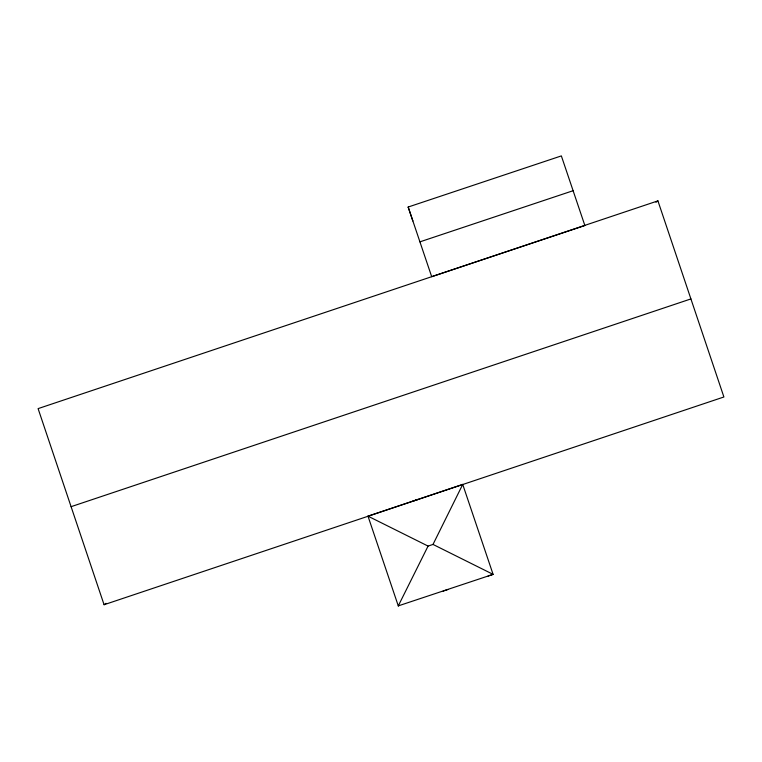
<?xml version="1.0" encoding="UTF-8"?>
<svg xmlns="http://www.w3.org/2000/svg" width="762" height="762" viewBox="0 0 762 762"><rect width="100%" height="100%" fill="white"/><g stroke="black" fill="none" stroke-linecap="round" stroke-linejoin="round"><path stroke-width="1.14" d="M488.156 576.015L493.09 574.367L433.007 544.43L428.073 546.087L398.278 605.885L493.09 574.367L462.725 484.413L367.989 516.15L398.355 606.095M433.007 544.43L462.725 484.413M104.08 604.723L723.9 396.983L657.92 200.873L38.1 408.623L104.08 604.723L106.004 603.323M655.996 202.273L657.92 200.873M71.095 506.673L690.915 298.923M408.165 207.035L561.356 155.905L584.873 225.533L431.683 276.673L408.165 207.035L412.871 220.97M419.919 241.849L573.11 190.71M412.994 501.072L417.938 499.424M443.151 591.093L448.085 589.445M367.989 516.15L428.073 546.087"/></g></svg>
